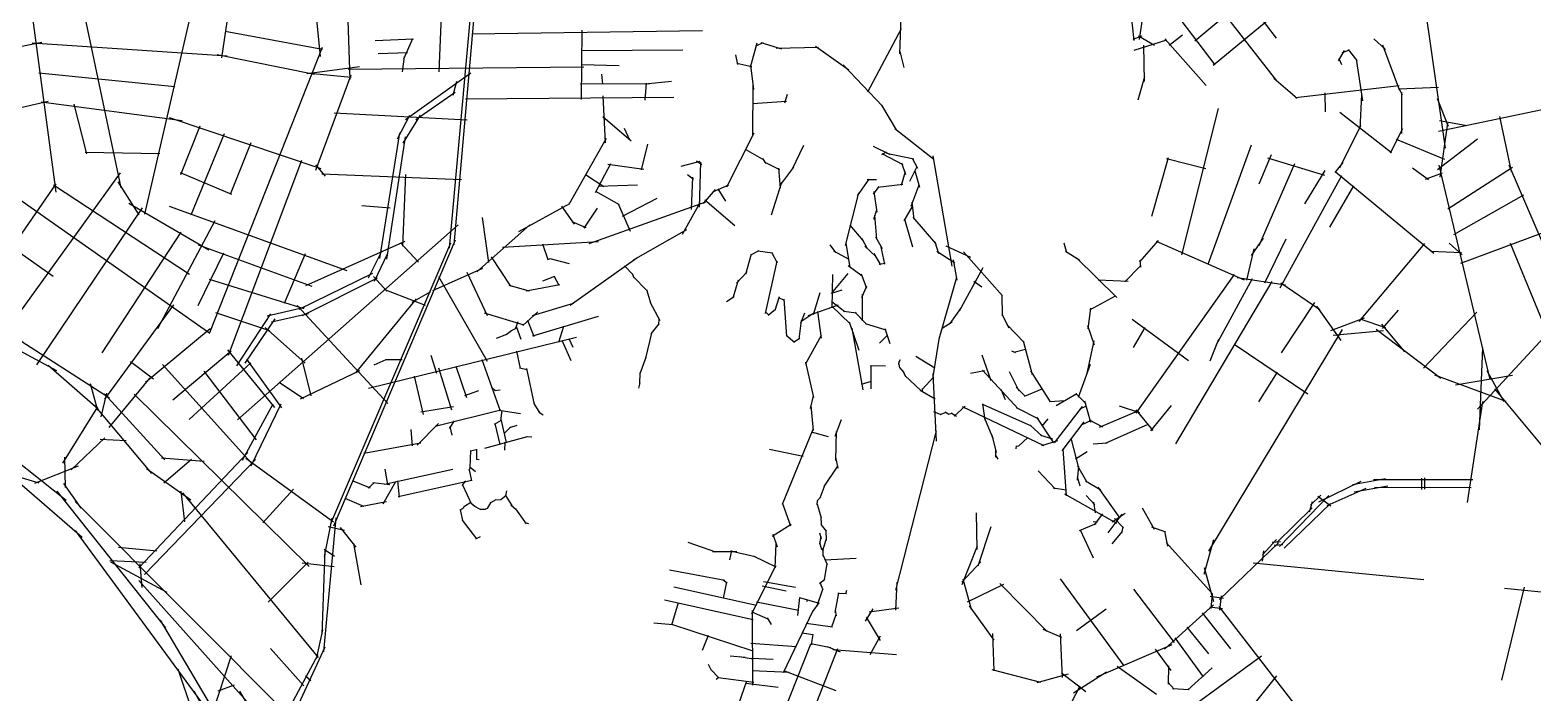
# Model space of a CAD drawing. Header units: inches. Extents: x 723419 to 759401, y 6910722 to 6968430.
# Drawn here: x 741535 to 744851, y 6944207 to 6945669 of the extents above; entities that cross this region are included whole.
import ezdxf

# ---------------------------------------------------------------- set-up
doc = ezdxf.new("R2010")
doc.units = ezdxf.units.IN
doc.header["$MEASUREMENT"] = 0

msp = doc.modelspace()

# ---------------------------------------------------------------- linework, layer by layer
for points in [[(741487.747917, 6946093.34285), (741592.0488, 6945311.891)], [(742471.096883, 6945195.52696), (742535.163219, 6945926.16769)], [(742147.5775, 6945891.9551), (742175.1503, 6945611.2269)], [(742229.5606, 6945886.2909), (742240.9801, 6945560.2434)], [(742460.445593, 6945187.80083), (742522.68552, 6945870.23232)], [(742437.7762, 6945577.1247), (742447.494916, 6945808.68415)], [(740671.033096, 6945773.72466), (741585.714392, 6945126.1534)], [(741635.963, 6945792.1713), (741735.1222, 6945321.3052)], [(743959.4452, 6945748.7742), (743970.924, 6945646.5155)], [(743983.2873, 6945648.6921), (743998.5687, 6945753.1974)], [(744105.2483, 6945645.8234), (744219.8567, 6945741.4601)], [(744199.7006, 6945763.504), (744285.1125, 6945651.1232)], [(744607.8188, 6945758.3235), (744657.607314, 6945408.67257)], [(741788.5085, 6945263.1855), (741894.7793, 6945725.2844)], [(741958.080864, 6945607.87776), (741972.7174, 6945707.2834)], [(744170.4088, 6945704.8655), (744285.3149, 6945557.3003)], [(742509.950501, 6945661.13158), (743018.756403, 6945668.19646)], [(742751.686064, 6945515.96978), (742753.583813, 6945668.77213)], [(743384.0799, 6945533.0917), (743458.0661, 6945673.0166)], [(743454.5895, 6945616.741), (743457.044, 6945698.5225)], [(744074.5495, 6945691.1692), (744149.7918, 6945592.3136)], [(744145.6998, 6945592.0716), (744262.8282, 6945688.0171)], [(740996.469152, 6945529.70018), (741560.91649, 6945642.87852)], [(741539.339676, 6945641.35716), (741969.698557, 6945612.13387)], [(741965.3014, 6945666.777), (742180.7114, 6945627.2784)], [(742296.4711, 6945645.9403), (742381.1658, 6945649.8897)], [(742359.6251, 6945606.1449), (742379.5149, 6945650.389)], [(743124.8496, 6945587.4551), (743139.5045, 6945641.3595)], [(743136.5409, 6945634.8063), (743153.5812, 6945641.5318)], [(743147.2823, 6945641.5703), (743192.8871, 6945627.4815)], [(743969.1996, 6945648.8977), (743989.2639, 6945656.2177)], [(743971.1787, 6945624.6021), (744043.4469, 6945647.8287)], [(743981.3823, 6945656.4727), (744016.0343, 6945636.2006)], [(743992.4012, 6945636.285), (743993.2249, 6945555.8718)], [(744038.9844, 6945649.8297), (744130.2135, 6945547.0631)], [(744048.7175, 6945635.845), (744078.3163, 6945658.9136)], [(744500.2092, 6945650.2451), (744526.2563, 6945626.3005)], [(744519.3536, 6945636.8271), (744557.2436, 6945536.2853)], [(741931.7743, 6945001.843), (742180.3526, 6945631.4181)], [(741947.949764, 6945615.30888), (742162.96384, 6945571.63931)], [(742303.1046, 6945617.3622), (742367.6376, 6945619.831)], [(742357.0239, 6945577.2589), (742360.9751, 6945610.693)], [(742751.6649, 6945624.112), (742975.5511, 6945625.4717)], [(743092.0193, 6945614.3506), (743095.9413, 6945593.1854)], [(743181.3353, 6945629.5994), (743274.618, 6945631.7828)], [(743268.5018, 6945633.4118), (743341.8397, 6945581.3074)], [(743454.195, 6945622.1261), (743463.1991, 6945586.8198)], [(744422.4279, 6945601.6277), (744435.8823, 6945624.5085)], [(744422.9352, 6945606.8257), (744429.2263, 6945593.2366)], [(744430.6292, 6945619.615), (744445.068, 6945625.0694)], [(744443.4319, 6945626.0479), (744462.6565, 6945601.9957)], [(744461.4657, 6945605.4056), (744475.0796, 6945513.2713)], [(741554.6869, 6945574.6713), (741854.8455, 6945545.034)], [(742144.442969, 6945574.81432), (742243.926502, 6945565.42159)], [(742146.427348, 6945573.22682), (742262.012294, 6945588.83322)], [(742165.8547, 6945360.0443), (742243.7746, 6945570.727)], [(742237.198887, 6945582.61788), (742756.726407, 6945588.31284)], [(742363.301536, 6945471.75922), (742507.907995, 6945574.71119)], [(742751.7861, 6945593.0742), (742835.0823, 6945591.2301)], [(742796.1479, 6945571.9947), (742798.315, 6945549.9029)], [(743094.5057, 6945596.1897), (743127.7468, 6945588.5941)], [(743124.7359, 6945591.7602), (743131.297, 6945538.0602)], [(743328.9996, 6945592.1827), (743416.2225, 6945501.1047)], [(744643.266869, 6945446.45514), (745226.744841, 6945568.39744)], [(742468.83425, 6945525.89017), (742477.089267, 6945556.21148)], [(742749.9872, 6945550.9919), (742902.4045, 6945551.7166)], [(742892.2306, 6945550.9469), (742950.8007, 6945556.1903)], [(742892.3469, 6945514.912), (742895.4949, 6945552.4062)], [(743130.1319, 6945434.9755), (743130.7649, 6945549.4607)], [(743979.9369, 6945515.4847), (743994.6848, 6945566.5238)], [(744279.5769, 6945563.1911), (744331.0101, 6945518.7953)], [(744327.509, 6945520.4931), (744556.6228, 6945546.8009)], [(744552.5886, 6945546.986), (744563.234, 6945526.252)], [(744555.1581, 6945539.6619), (744643.3034, 6945543.2326)], [(741182.5049, 6945526.7987), (741931.7737, 6945000.3056)], [(741344.8117, 6945459.742), (741574.6513, 6945512.342)], [(741559.4456, 6945511.1187), (741870.6234, 6945469.462)], [(741631.4604, 6945505.5578), (741659.38, 6945395.9395)], [(742386.125335, 6945471.91506), (742472.803008, 6945532.55769)], [(742495.780573, 6945517.65792), (742955.306935, 6945521.41651)], [(742799.325953, 6945524.01163), (742804.2512, 6945420.5511)], [(743129.1368, 6945507.0213), (743204.3497, 6945512.0351)], [(743200.9286, 6945508.9527), (743206.367, 6945527.5046)], [(743413.9724, 6945503.7713), (743446.4789, 6945449.1659)], [(744392.409, 6945530.84), (744392.5984, 6945488.8314)], [(744469.978, 6945450.8981), (744473.6276, 6945527.1532)], [(744561.9564, 6945441.3471), (744562.1022, 6945531.9725)], [(744640.303529, 6945518.36904), (744664.433578, 6945457.09142)], [(741841.7193, 6945476.4915), (742176.9638, 6945363.5734)], [(742206.382933, 6945486.59236), (742499.867767, 6945471.32374)], [(742346.141421, 6945429.2959), (742372.811475, 6945481.20725)], [(742358.041925, 6945419.47967), (742396.406585, 6945481.65687)], [(742799.2106, 6945478.5041), (742861.2483, 6945425.1973)], [(744076.9858, 6945173.1497), (744157.4864, 6945495.8652)], [(744425.292, 6945487.9157), (744539.3863, 6945399.096)], [(744644.960205, 6945469.52686), (744705.867411, 6945458.36142)], [(744777.3332, 6945478.4546), (744803.5764, 6945357.0281)], [(741867.8338, 6945350.8878), (741910.0498, 6945458.1867)], [(741890.3129, 6945261.8013), (741964.0237, 6945440.7823)], [(742306.877176, 6945165.71745), (742350.692264, 6945442.31342)], [(742845.9138, 6945452.8964), (742857.7012, 6945427.1765)], [(743072.7285, 6945323.5598), (743132.5859, 6945442.6677)], [(743443.6963, 6945452.3735), (743529.7401, 6945384.6977)], [(744425.5243, 6945365.34), (744471.374, 6945458.5086)], [(744537.0033, 6945398.7809), (744564.5407, 6945451.7697)], [(744647.033, 6945344.7328), (744663.481076, 6945464.23518)], [(741977.0934, 6945307.0615), (742022.9192, 6945420.8752)], [(742322.117207, 6945163.9712), (742363.656873, 6945433.84674)], [(742724.5316, 6945284.8659), (742807.2832, 6945430.5011)], [(742884.5062, 6945360.8564), (742898.4251, 6945417.4985)], [(743112.748, 6945406.8673), (743154.1997, 6945383.2074)], [(743216.9858, 6945361.7069), (743242.3426, 6945415.0934)], [(743395.6167, 6945413.3205), (743433.265, 6945394.855)], [(744135.1017, 6945152.8674), (744230.3731, 6945415.9442)], [(744549.758401, 6945428.49001), (744656.079601, 6945384.23421)], [(744640.565908, 6945361.96955), (744728.989835, 6945428.96218)], [(744729.320565, 6944833.13255), (745281.030174, 6945428.55671)], [(741656.4128, 6945400.0091), (741821.0345, 6945396.9101)], [(741972.940819, 6944952.07295), (742134.503436, 6945382.53682)], [(742164.921475, 6945371.89155), (742185.893559, 6945346.7395)], [(742782.4894, 6945310.7506), (742816.6965, 6945374.7245)], [(742810.225, 6945373.5954), (742889.3646, 6945362.7242)], [(742971.5463, 6945368.9305), (743013.5833, 6945380.2679)], [(743005.3841, 6945380.9866), (743017.2493, 6945372.3378)], [(743011.9861, 6945278.7964), (743015.4536, 6945377.9665)], [(743151.5259, 6945386.0169), (743158.3408, 6945374.8931)], [(743154.647, 6945378.4005), (743188.4798, 6945361.9601)], [(743414.435, 6945394.7385), (743424.738, 6945400.395)], [(743414.4986, 6945396.6467), (743461.2335, 6945372.7464)], [(743425.033, 6945397.3928), (743485.2288, 6945385.1814)], [(743457.7666, 6945376.6425), (743467.2162, 6945350.5382)], [(743481.4851, 6945386.8181), (743493.0759, 6945364.413)], [(743527.1841, 6945391.5752), (743569.0996, 6945148.583)], [(744010.1316, 6945258.7557), (744047.253, 6945387.8051)], [(744043.1173, 6945386.1573), (744129.3319, 6945363.9832)], [(744247.1571, 6945330.3443), (744274.3067, 6945394.6504)], [(744247.2486, 6945193.8348), (744325.6773, 6945374.6191)], [(744265.7633, 6945387.595), (744391.5921, 6945349.4939)], [(744415.3183, 6945355.2331), (744432.4374, 6945376.7961)], [(744643.740915, 6945371.33582), (744755.977389, 6944898.10112)], [(744798.6302, 6945371.8112), (744910.4632, 6945110.7115)], [(741479.720774, 6945001.39285), (741734.3275, 6945354.5218)], [(741865.8956, 6945355.1604), (741979.7961, 6945307.4777)], [(742178.722896, 6945351.83098), (742487.025898, 6945339.46996)], [(742357.6893, 6945192.1997), (742364.262329, 6945350.50806)], [(742760.4106, 6945350.3097), (742801.2413, 6945324.4737)], [(742985.5576, 6945350.3445), (742999.1427, 6945340.5226)], [(742994.9219, 6945273.3624), (742997.5746, 6945344.7576)], [(743186.6196, 6945364.6142), (743190.2426, 6945320.6943)], [(743189.4524, 6945325.5575), (743220.3001, 6945367.0689)], [(743360.8545, 6945303.4974), (743386.4876, 6945340.4852)], [(743382.567, 6945339.4578), (743402.7076, 6945339.4578)], [(743458.288, 6945327.2486), (743466.7827, 6945357.1182)], [(743476.6797, 6945336.255), (743492.8506, 6945368.3136)], [(743487.7517, 6945358.9266), (743497.5097, 6945322.8085)], [(744293.3352, 6945100.9914), (744429.5354, 6945348.2523)], [(744348.0491, 6945286.2419), (744392.9155, 6945359.6716)], [(744415.0629, 6945357.5155), (744633.0977, 6945177.4686)], [(744585.880745, 6945365.35616), (744621.221545, 6945339.39796)], [(744614.277945, 6945340.53896), (744652.044645, 6945354.11536)], [(744663.562, 6945274.55), (744806.2455, 6945366.561)], [(741425.538012, 6945088.67337), (741592.657412, 6945330.21247)], [(741587.0976, 6945328.1617), (741886.4832, 6945130.5387)], [(741728.6824, 6945334.5621), (741775.1627, 6945261.8152)], [(742783.1172, 6945313.9234), (742834.6851, 6945284.3152)], [(742788.9096, 6945324.6257), (742875.7627, 6945327.8729)], [(743021.1756, 6945286.9797), (743047.8495, 6945317.3593)], [(743041.4723, 6945312.3029), (743077.1132, 6945328.1047)], [(743052.8071, 6945319.1317), (743069.926, 6945292.1561)], [(743171.2133, 6945261.8158), (743193.8736, 6945334.0345)], [(743334.8257, 6945193.9231), (743363.5298, 6945310.3121)], [(743396.0433, 6945307.5802), (743408.7177, 6945324.3682)], [(743396.6495, 6945312.9622), (743403.2912, 6945267.5166)], [(743405.6872, 6945322.7856), (743461.025, 6945329.4852)], [(743479.521, 6945280.6975), (743497.2947, 6945328.1928)], [(744403.3661, 6945234.1687), (744456.318, 6945325.9705)], [(744676.8948, 6945218.382), (744831.3861, 6945305.6902)], [(741549.7704, 6944930.7006), (741783.0817, 6945276.7658)], [(741753.2195, 6945287.6336), (741929.8404, 6945184.3877)], [(741841.8186, 6945280.8795), (742234.004, 6945138.7612)], [(742267.449742, 6945282.099), (742329.799142, 6945277.3685)], [(742613.897, 6945224.8882), (742726.4425, 6945286.6684)], [(742707.7592, 6945280.6282), (742735.8663, 6945240.7642)], [(742758.0587, 6945232.2172), (742787.3311, 6945276.5035)], [(742768.9955, 6945198.6411), (743026.5077, 6945290.2491)], [(742832.8203, 6945286.083), (742859.4597, 6945225.3657)], [(742842.392, 6945258.7293), (742919.0666, 6945298.6549)], [(742974.933, 6945219.3224), (743013.4426, 6945289.0012)], [(743024.0435, 6945294.4826), (743090.5909, 6945238.0757)], [(743397.1879, 6945252.2635), (743403.5648, 6945272.4375)], [(743464.1069, 6945248.0702), (743482.6624, 6945279.9071)], [(743480.7183, 6945289.6657), (743485.0565, 6945252.1058)], [(741816.803625, 6945011.25137), (741943.1373, 6945249.5342)], [(741993.138483, 6944809.46939), (742479.747893, 6945239.6913)], [(742521.1513, 6945136.1405), (742637.6385, 6945239.5812)], [(742532.7019, 6945256), (742547.0026, 6945156.4912)], [(742730.2778, 6945247.1253), (742761.3401, 6945233.7538)], [(743344.2028, 6945238.8648), (743372.6208, 6945205.4031)], [(743398.4414, 6945261.0307), (743402.5207, 6945207.9367)], [(743464.3173, 6945251.9451), (743482.5869, 6945191.2097)], [(743482.9075, 6945256.2439), (743532.9734, 6945198.302)], [(744692.0838, 6945154.7952), (744933.486, 6945244.4718)], [(741694.4143, 6944956.9446), (741868.1043, 6945223.1493)], [(742143.354236, 6945106.00694), (742363.127705, 6945203.39419)], [(742205.589954, 6944575.72361), (742473.954389, 6945206.16323)], [(742866.9841, 6945162.4448), (742984.6394, 6945229.3264)], [(743370.1791, 6945209.6354), (743381.9749, 6945187.0486)], [(743401.0294, 6945212.9389), (743415.3171, 6945187.0818)], [(743983.8194, 6945158.0341), (744024.8708, 6945205.1146)], [(744020.3795, 6945203.9337), (744214.524, 6945118.0404)], [(744230.2988, 6945171.7747), (744256.9041, 6945209.9083)], [(744260.1612, 6945111.5256), (744307.2532, 6945208.782)], [(741905.6704, 6945061.7848), (741962.3036, 6945177.898)], [(741906.1173, 6945195.2494), (742156.8886, 6945104.2459)], [(742096.1726, 6945066.4578), (742143.1208, 6945176.4055)], [(742198.855633, 6944580.91342), (742463.750271, 6945200.01165)], [(742281.688792, 6945122.74903), (742312.38052, 6945182.65082)], [(742295.394236, 6945115.55235), (742324.763045, 6945176.93581)], [(742352.733285, 6945199.73014), (742392.401285, 6945157.24174)], [(742577.7241, 6945190.4695), (742789.6894, 6945202.8154)], [(742665.9969, 6945197.3888), (742677.6097, 6945162.9289)], [(743114.223, 6945130.5249), (743127.2483, 6945175.8648)], [(743125.4903, 6945173.3253), (743144.1809, 6945182.7876)], [(743140.9406, 6945182.0508), (743173.6457, 6945177.9848)], [(743171.505, 6945179.1854), (743183.758, 6945155.9557)], [(743299.6473, 6945195.3814), (743312.3514, 6945178.5163)], [(743307.7159, 6945182.5339), (743341.938, 6945163.8081)], [(743334.9504, 6945198.2853), (743343.7111, 6945146.0956)], [(743377.1342, 6945192.9097), (743402.3654, 6945169.1725)], [(743397.2311, 6945176.2058), (743411.6, 6945151.6217)], [(743411.9242, 6945193.8991), (743420.4846, 6945152.7678)], [(743531.251, 6945202.2429), (743539.6121, 6945176.2118)], [(743536.1828, 6945181.8877), (743575.7085, 6945156.1393)], [(743555.699436, 6945193.533373), (743610.176239, 6945168.57602)], [(743594.872232, 6945180.116555), (743680.6665, 6945083.195)], [(743816.1035, 6945199.9147), (743821.8523, 6945178.494)], [(743819.8681, 6945181.6844), (743851.6599, 6945161.8678)], [(744220.0553, 6945117.5429), (744236.6296, 6945186.9961)], [(744467.760014, 6945026.41459), (744612.737829, 6945198.75834)], [(744625.8445, 6945181.3243), (744694.0234, 6945178.75)], [(744666.6945, 6945199.4241), (744695.2489, 6945173.505)], [(744801.459, 6945198.9151), (744876.724163, 6945015.50083)], [(742423.677943, 6945094.53397), (742534.5264, 6945144.1289)], [(742552.4476, 6945169.1035), (742595.048, 6945104.1018)], [(742676.7851, 6945163.2517), (742683.398, 6945165.5809)], [(742681.9408, 6945165.5444), (742724.8331, 6945154.1365)], [(742726.5324, 6945062.6666), (742874.0999, 6945166.9661)], [(742846.788, 6945149.2573), (742864.8131, 6945130.0163)], [(743158.0882, 6945043.779), (743183.578, 6945159.7937)], [(743340.1322, 6945149.6844), (743371.3393, 6945126.7763)], [(743408.8552, 6945153.0648), (743421.7142, 6945155.1494)], [(743571.8696, 6945162.5594), (743580.1694, 6945117.232)], [(743585.8423, 6945049.714), (743638.49288, 6945145.804657)], [(743844.5443, 6945166.9789), (743932.8599, 6945079.445)], [(743951.2307, 6945113.8933), (743985.3686, 6945149.2851)], [(743983.8918, 6945161.8661), (743985.1057, 6945146.4405)], [(741929.9644, 6945119.5263), (742139.0582, 6945055.2267)], [(742128.519124, 6945053.77731), (742291.059471, 6945132.81733)], [(742136.180897, 6945039.29928), (742301.722201, 6945122.51091)], [(742292.554811, 6945125.39107), (742322.619848, 6945093.27663)], [(742436.477097, 6945125.79009), (742543.7156, 6944939.2013)], [(742498.608093, 6945135.38572), (742543.7854, 6945039.7899)], [(742591.6997, 6945106.8613), (742636.7429, 6945093.6669)], [(742629.4912, 6945094.178), (742703.9065, 6945108.002)], [(742666.4304, 6945116.3847), (742693.1979, 6945126.2855)], [(742690.6854, 6945127.061), (742702.1961, 6945106.8381)], [(742863.4162, 6945132.1409), (742867.6113, 6945122.8444)], [(742865.9855, 6945125.4788), (742896.3056, 6945094.7882)], [(743086.572, 6945078.9073), (743098.2459, 6945118.297)], [(743094.2156, 6945110.978), (743116.8374, 6945134.8938)], [(743303.7074, 6945088.2265), (743340.6052, 6945132.1282)], [(743305.0235, 6945056.4624), (743306.841, 6945130.0117)], [(743368.682, 6945131.5344), (743381.1572, 6945100.0227)], [(743370.861, 6945079.3767), (743381.2063, 6945104.7926)], [(743541.2182, 6944987.8101), (743579.9215, 6945124.3378)], [(743617.73122, 6945115.192286), (743635.29, 6945102.7998)], [(743892.2095, 6945118.4246), (743958.2514, 6945115.305)], [(743975.6879, 6944824.2213), (744193.2266, 6945130.3601)], [(744063.149, 6944756.4785), (744276.19, 6945114.2969)], [(744152.2667, 6944973.9176), (744232.3195, 6945121.2205)], [(744198.499191, 6945123.27478), (744305.655655, 6945107.13516)], [(744295.027651, 6945111.78135), (744381.143451, 6945052.54375)], [(742254.014864, 6944912.97653), (742387.720996, 6945076.56873)], [(742315.441315, 6945097.47747), (742407.124915, 6945062.60862)], [(742378.381185, 6945069.13392), (742419.273619, 6945092.22031)], [(742895.0766, 6945096.8834), (742904.9129, 6945065.2874)], [(743071.9149, 6945070.8018), (743088.6051, 6945081.5404)], [(743179.1121, 6945051.3571), (743188.8049, 6945081.8678)], [(743186.6754, 6945079.5941), (743199.3782, 6945073.1399)], [(743198.2595, 6945075.3816), (743204.6204, 6944994.1402)], [(743264.0474, 6945041.7743), (743278.5205, 6945090.2187)], [(743303.8684, 6945089.1912), (743326.9551, 6945096.5869)], [(743372.2206, 6945028.1394), (743372.221, 6945086.9294)], [(743679.4297, 6945085.5536), (743680.3584, 6945038.8934)], [(743873.5014, 6945052.3429), (743930.1114, 6945083.2732)], [(741323.860925, 6945063.23222), (741593.538688, 6944918.03658)], [(741413.310224, 6945048.22419), (741709.961651, 6944858.35881)], [(741700.360564, 6944854.88488), (741852.4845, 6945063.5008)], [(741944.047167, 6945046.34582), (742063.614363, 6945006.33302)], [(741991.38341, 6944928.72616), (742066.295921, 6945043.55555)], [(742058.172755, 6945038.59902), (742140.657131, 6945058.2023)], [(742067.684545, 6945025.95632), (742149.608528, 6945044.19408)], [(742124.602818, 6945061.67817), (742324.451293, 6944845.62918)], [(742537.3122, 6945045.8218), (742624.9071, 6945018.9053)], [(742622.4437, 6945017.6549), (742655.8652, 6945047.4428)], [(742644.0582, 6945039.6357), (742734.4637, 6945066.4875)], [(742644.7482, 6944994.4224), (742789.1799, 6945038.1691)], [(742903.3024, 6945068.6334), (742924.5652, 6945028.5618)], [(743157.7618, 6945047.7737), (743165.4637, 6945040.2628)], [(743163.8211, 6945040.5545), (743180.2741, 6945053.4085)], [(743235.6582, 6945026.68), (743266.6861, 6945046.7989)], [(743235.87, 6945022.6657), (743244.7684, 6945045.6829)], [(743251.7296, 6945039.4752), (743319.026985, 6945063.18067)], [(743272.8536, 6945048.5642), (743280.6748, 6944989.5062)], [(743303.4335, 6945060.8284), (743345.0528, 6945021.1191)], [(743304.4438, 6945070.3744), (743333.3378, 6945048.1779)], [(743330.1803, 6945049.249), (743358.5513, 6945045.7794)], [(743355.1554, 6945047.3266), (743380.2511, 6945020.9966)], [(743565.4928, 6945022.0285), (743590.7256, 6945057.1018)], [(743679.6505, 6945042.9155), (743695.153, 6945012.7428)], [(743869.8254, 6945010.1942), (743875.987, 6945055.8898)], [(744296.2596, 6944956.9837), (744369.811068, 6945068.64218)], [(744373.612547, 6945060.36336), (744427.754934, 6944984.82201)], [(744519.512618, 6945010.85706), (744554.596438, 6945051.33839)], [(744609.680152, 6944923.4875), (744727.719833, 6945046.85017)], [(741789.813501, 6944892.35828), (741932.6283, 6945011.06892)], [(742009.959528, 6944934.73718), (742075.987385, 6945032.4528)], [(742054.023198, 6945012.94761), (742142.257507, 6944934.7741)], [(742585.536, 6944997.4897), (742597.3586, 6945006.8749)], [(742595.8237, 6945005.9977), (742610.5919, 6945012.8368)], [(742606.563, 6945010.2058), (742611.9999, 6945026.1931)], [(742607.9196, 6945016.3118), (742617.9505, 6944987.1734)], [(742632.4667, 6945029.5099), (742646.3477, 6944993.1909)], [(742701.572, 6944980.5589), (742713.0444, 6945016.0674)], [(742905.8288, 6944998.8772), (742923.1197, 6945021.0803)], [(742922.2931, 6945018.9131), (742923.2837, 6945032.3012)], [(743232.0313, 6944987.6501), (743237.1172, 6945028.8616)], [(743342.7267, 6945025.706), (743363.7418, 6944963.1317)], [(743348.19, 6945011.9457), (743372.4468, 6944875.3923)], [(743377.7649, 6945022.2109), (743423.3795, 6945008.0193)], [(743421.4507, 6945010.5884), (743432.5756, 6944977.6021)], [(743547.5349, 6945011.557), (743569.7321, 6945025.2877)], [(743690.6052, 6945019.6015), (743728.7749, 6944979.9156)], [(743868.6222, 6945017.4043), (743882.9208, 6944974.886)], [(743966.9471, 6945031.8694), (744091.3159, 6944940.7014)], [(743970.0238, 6944969.1068), (743995.8066, 6945013.2044)], [(744136.189018, 6944519.80405), (744431.088691, 6945008.79331)], [(744405.371139, 6945006.2533), (744479.983789, 6945034.19336)], [(744410.76865, 6944996.25203), (744521.576372, 6945006.8883)], [(744469.188767, 6945032.28835), (744525.86263, 6945012.92081)], [(744505.645777, 6945009.31851), (744648.05738, 6944901.54005)], [(744517.131363, 6945020.38208), (744567.931464, 6944959.58071)], [(742281.8672, 6944879.461), (742740.689, 6944991.928)], [(742564.3912, 6944989.8023), (742586.9306, 6944998.4132)], [(742708.329, 6944985.5237), (742728.1956, 6944940.3661)], [(742724.0006, 6944989.2436), (742732.9382, 6944969.6398)], [(742893.9992, 6944945.4065), (742906.7362, 6945000.9339)], [(743203.3328, 6944996.3268), (743221.7745, 6944980.5673)], [(743219.8277, 6944980.47), (743233.796, 6944989.8524)], [(743245.8827, 6944932.5786), (743281.8689, 6944996.3666)], [(743409.4974, 6944978.9276), (743427.3572, 6944996.3026)], [(743527.3782, 6944899.8886), (743541.8929, 6944991.8819)], [(743726.1989, 6944983.7342), (743746.2983, 6944909.3827)], [(743867.3794, 6944908.5717), (743882.9208, 6944983.8328)], [(744139.1982, 6944939.785), (744158.4714, 6944987.2379)], [(744192.3331, 6944976.1988), (744354.8397, 6944866.552)], [(741756.70943, 6944938.39642), (741807.311094, 6944899.70103)], [(741849.883816, 6944853.48422), (741978.888437, 6944962.04691)], [(741970.632097, 6944963.95462), (742074.237846, 6944837.0258)], [(742012.638313, 6944943.0666), (742090.161385, 6944836.30702)], [(742134.311171, 6944945.47873), (742154.842879, 6944862.64634)], [(742294.477702, 6944930.54889), (742321.095602, 6944942.59109)], [(742319.007502, 6944942.25759), (742356.192521, 6944942.61984)], [(742419.0543, 6944951.8231), (742432.1522, 6944912.4329)], [(742532.232, 6944942.8902), (742572.6269, 6944829.6735)], [(742608.2976, 6944960.923), (742616.7865, 6944922.4062)], [(742881.2009, 6944911.6648), (742894.6402, 6944947.7851)], [(743452.3665, 6944931.359), (743453.1101, 6944938.0667)], [(743452.478, 6944935.8826), (743455.7348, 6944942.8312)], [(743489.3057, 6944949.7589), (743531.9211, 6944924.4203)], [(743635.2725, 6944952.6907), (743655.15, 6944896.0244)], [(743700.9533, 6944961.7852), (743709.9597, 6944958.1402)], [(743706.089, 6944958.5748), (743731.6096, 6944965.7227)], [(744733.567136, 6944787.76965), (744740.7109, 6944968.90376)], [(741575.315474, 6944930.32981), (741685.384733, 6944833.49352)], [(741826.993819, 6944931.17979), (742022.454375, 6944715.15847)], [(741885.849726, 6944810.29842), (742022.374999, 6944935.39367)], [(741918.328903, 6944916.85168), (742033.929669, 6944765.53303)], [(742131.902025, 6944855.61034), (742262.587381, 6944918.53279)], [(742382.4793, 6944905.5735), (742402.4982, 6944821.0566)], [(742436.605968, 6944923.91917), (742464.7388, 6944831.4433)], [(742474.6004, 6944928.0524), (742498.0766, 6944858.4384)], [(742615.3691, 6944923.8786), (742632.2073, 6944920.1976)], [(742630.2317, 6944922.786), (742647.2829, 6944843.0281)], [(742880.8465, 6944888.919), (742881.5449, 6944913.2212)], [(743246.3916, 6944936.7491), (743263.6081, 6944858.461)], [(743388.761, 6944929.1077), (743422.8504, 6944928.3634)], [(743390.9607, 6944878.1781), (743390.9611, 6944929.3489)], [(743452.3209, 6944932.6956), (743453.9582, 6944923.3523)], [(743453.2964, 6944924.9936), (743463.0087, 6944913.8477)], [(743461.5907, 6944916.074), (743467.0502, 6944905.4247)], [(743465.7604, 6944907.4755), (743500.4407, 6944874.3522)], [(743527.188636, 6944911.77327), (743534.544068, 6944762.38922)], [(743610.4253, 6944912.1376), (743641.2897, 6944918.1852)], [(743637.081, 6944919.3654), (743715.1817, 6944833.5998)], [(743695.9333, 6944915.8542), (743716.7181, 6944873.7166)], [(743742.9718, 6944917.4482), (743786.2155, 6944849.2425)], [(743848.9655, 6944859.3761), (743874.7694, 6944932.2039)], [(744246.7931, 6944849.2082), (744287.795, 6944914.6128)], [(744634.016796, 6944909.02601), (744791.338361, 6944850.28839)], [(744680.742306, 6944886.37763), (744806.155057, 6944908.12642)], [(744749.639944, 6944918.28644), (744787.0962, 6944849.57578)], [(741667.860846, 6944889.56742), (741683.471294, 6944830.79011)], [(741709.690761, 6944792.70846), (741800.164163, 6944901.92431)], [(742084.575351, 6944892.86586), (742138.731749, 6944856.32701)], [(742494.114159, 6944863.07854), (742525.261359, 6944873.91124)], [(742553.197, 6944881.2304), (742562.1872, 6944873.4235)], [(742559.8751, 6944874.3867), (742572.5779, 6944875.9697)], [(742878.0682, 6944879.3425), (742881.1343, 6944891.2629)], [(743369.7866, 6944888.0674), (743391.9344, 6944894.7522)], [(743499.5959, 6944875.0043), (743532.2568, 6944855.6521)], [(743503.7581, 6944876.1926), (743529.2396, 6944904.6936)], [(743504.0701, 6944871.3605), (743504.5564, 6944878.3196)], [(743677.2124, 6944876.889), (743687.118, 6944854.691)], [(743711.2078, 6944881.2298), (743730.9999, 6944861.7963)], [(743729.4942, 6944861.9582), (743768.43, 6944877.5061)], [(744766.514442, 6944877.55177), (744906.214721, 6944710.12311)], [(741607.535725, 6944713.61915), (741684.529629, 6944838.50273)], [(741676.738406, 6944842.18039), (741803.267701, 6944691.12946)], [(741691.832144, 6944816.38352), (741704.532169, 6944868.29487)], [(741699.249805, 6944866.76025), (741832.358697, 6944721.43093)], [(741764.984731, 6944865.85965), (742151.261516, 6944485.95747)], [(742004.145171, 6944720.15911), (742071.349472, 6944844.53998)], [(742023.089376, 6944708.01471), (742089.10305, 6944844.90599)], [(742397.338526, 6944827.15359), (742469.678951, 6944839.25233)], [(742646.4514, 6944845.5724), (742659.7855, 6944823.9946)], [(743257.2482, 6944834.331), (743263.6988, 6944862.2656)], [(743257.8867, 6944841.0127), (743263.2823, 6944786.1041)], [(743574.377625, 6944817.82903), (743598.890863, 6944839.64771)], [(743592.117516, 6944838.80104), (743771.828, 6944752.523)], [(743636.7655, 6944843.796), (743743.8459, 6944796.2279)], [(743637.1511, 6944845.0017), (743641.6308, 6944808.8139)], [(743784.489, 6944850.1416), (743818.906, 6944852.2178)], [(743795.5583, 6944758.866), (743857.7951, 6944838.6522)], [(743799.2072, 6944841.0563), (743844.7176, 6944867.7164)], [(743842.9677, 6944867.7364), (743864.9807, 6944845.622)], [(743852.5338, 6944834.0049), (743866.25, 6944840.1664)], [(743861.8322, 6944851.0513), (743874.7704, 6944804.5368)], [(743938.5116, 6944840.4141), (743982.9497, 6944825.7803)], [(744008.0088, 6944785.4942), (744054.141, 6944841.3869)], [(744707.241042, 6944627.27308), (744741.217358, 6944849.8827)], [(742429.047562, 6944795.27397), (742573.5234, 6944831.3828)], [(742460.955715, 6944790.01168), (742471.891848, 6944807.29782)], [(742559.7227, 6944799.9974), (742575.451, 6944808.9177)], [(742569.9234, 6944830.5577), (742617.4993, 6944823.6529)], [(742574.1926, 6944811.0713), (742585.6727, 6944759.7976)], [(742574.2185, 6944807.554), (742576.9032, 6944829.9981)], [(742658.0189, 6944826.25), (742667.4155, 6944820.3588)], [(743311.8997, 6944773.4535), (743325.6092, 6944810.4519)], [(743528.405722, 6944827.79435), (743544.6615, 6944821.4363)], [(743543.0538, 6944821.3917), (743556.5853, 6944826.6107)], [(743554.3523, 6944826.9676), (743562.257, 6944821.8377)], [(743561.0615, 6944822.1051), (743569.502, 6944824.2908)], [(743567.8497, 6944824.6922), (743579.2479, 6944817.907)], [(743638.9796, 6944818.3567), (743659.4965, 6944769.3554)], [(743711.2504, 6944836.3687), (743760.4805, 6944811.5995)], [(743755.8594, 6944815.5602), (743793.6046, 6944758.8864)], [(743768.771, 6944795.2394), (743781.8931, 6944811.643)], [(743854.9019, 6944798.2049), (743877.2936, 6944808.637)], [(743871.8187, 6944809.7306), (743901.7952, 6944794.3644)], [(743894.9766, 6944793.6477), (743981.8005, 6944830.1622)], [(743975.4135, 6944831.5351), (744012.4362, 6944785.7805)], [(742375.548705, 6944788.13021), (742378.228776, 6944752.03513)], [(742388.935701, 6944753.58211), (742436.667577, 6944801.46523)], [(742461.659, 6944794.9638), (742466.0843, 6944775.7535)], [(742538.2878, 6944747.2228), (742633.0621, 6944773.0023)], [(742560.4532, 6944801.1036), (742571.7475, 6944755.0078)], [(742581.0162, 6944779.0348), (742596.2674, 6944794.354)], [(742593.6681, 6944792.5586), (742609.8038, 6944797.5909)], [(742630.185, 6944772.5799), (742642.596, 6944771.8982)], [(743195.1599, 6944623.0969), (743263.3802, 6944788.5655)], [(743258.9212, 6944782.7167), (743295.9008, 6944772.9414)], [(743313.3539, 6944719.7821), (743314.9046, 6944783.9782)], [(743445.478525, 6944433.47179), (743534.980631, 6944784.86562)], [(743657.6312, 6944776.1631), (743666.8177, 6944737.7046)], [(743741.9471, 6944797.7031), (743768.6069, 6944773.6397)], [(743764.6805, 6944775.7441), (743791.3032, 6944767.5176)], [(743812.6007, 6944740.8002), (743861.3642, 6944804.9563)], [(743908.1521, 6944758.2766), (744002.2755, 6944799.7803)], [(741427.863439, 6944742.6031), (741650.15291, 6944550.69452)], [(741438.217708, 6944771.65), (741614.60254, 6944632.37305)], [(741625.368678, 6944699.10672), (741700.08716, 6944769.59186)], [(741689.715473, 6944766.62852), (741746.971421, 6944763.87685)], [(742271.789058, 6944735.59526), (742397.692458, 6944758.95056)], [(742506.2265, 6944703.423), (742507.5068, 6944741.8302)], [(742506.4034, 6944741.1061), (742520.354, 6944744.2665)], [(742520.0876, 6944744.8735), (742520.4314, 6944721.8137)], [(742583.0481, 6944742.7331), (742583.2289, 6944759.9681)], [(743166.916, 6944744.4268), (743241.3128, 6944729.1736)], [(743666.0998, 6944726.9215), (743666.1, 6944744.5208)], [(743711.1444, 6944745.7562), (743711.8172, 6944752.011)], [(743711.3516, 6944751.6664), (743717.0961, 6944752.0626)], [(743716.1162, 6944751.6911), (743736.8489, 6944770.4521)], [(743767.7516, 6944752.9457), (743802.9935, 6944763.7547)], [(743814.1299, 6944745.5063), (743821.3838, 6944642.0073)], [(743831.7793, 6944769.0845), (743849.0487, 6944700.7478)], [(743842.1809, 6944723.5657), (743867.6051, 6944739.8753)], [(743880.7586, 6944756.8116), (743912.2176, 6944758.993)], [(741545.576799, 6944669.85477), (741641.868789, 6944708.11194)], [(741611.160524, 6944726.92772), (741612.21886, 6944659.988)], [(741774.863668, 6944482.90129), (742015.406582, 6944737.29277)], [(741787.849958, 6944467.96268), (742032.393357, 6944722.04697)], [(741825.003265, 6944725.42615), (741919.19512, 6944718.44113)], [(741830.453693, 6944670.60437), (741891.202148, 6944722.40989)], [(742011.500603, 6944725.15974), (742204.358977, 6944584.61759)], [(742520.1835, 6944722.8727), (742525.9444, 6944721.765)], [(743287.7172, 6944662.7506), (743317.6933, 6944707.5208)], [(743312.5366, 6944727.4151), (743317.3177, 6944703.06)], [(743665.0975, 6944732.3822), (743670.6626, 6944722.6895)], [(743846.2974, 6944676.1759), (743849.0349, 6944706.695)], [(743846.4483, 6944708.1088), (743865.9669, 6944673.3526)], [(741480.768018, 6944692.79942), (741554.026946, 6944670.27645)], [(741791.832386, 6944701.95094), (741889.728416, 6944632.89456)], [(742246.039601, 6944676.00701), (742285.751601, 6944659.71511)], [(742313.914825, 6944624.35328), (742341.9406, 6944673.4994)], [(742317.4138, 6944667.214), (742467.8014, 6944700.3861)], [(742318.1734, 6944700.6186), (742323.6924, 6944666.8877)], [(742345.6916, 6944674.559), (742349.5747, 6944638.5675)], [(742347.335, 6944640.5176), (742509.5477, 6944676.4094)], [(742488.8376, 6944664.4982), (742497.008, 6944674.9655)], [(742504.1764, 6944699.3772), (742509.1249, 6944675.2005)], [(742504.2139, 6944698.3514), (742506.6277, 6944705.0767)], [(742505.9636, 6944704.9736), (742518.1052, 6944695.7753)], [(743759.3395, 6944697.2234), (743797.2739, 6944657.4927)], [(743845.874, 6944683.95), (743851.3583, 6944664.073)], [(743863.7982, 6944675.0342), (743897.6277, 6944654.7564)], [(744379.135519, 6944628.42028), (744472.533623, 6944673.92871)], [(744453.271918, 6944666.78494), (744526.297064, 6944680.33164)], [(744499.46826, 6944678.10913), (744719.125783, 6944677.79163)], [(744606.095557, 6944656.14867), (744606.624724, 6944681.01955)], [(744612.551403, 6944656.62492), (744612.815987, 6944681.23122)], [(741594.11052, 6944651.81666), (741834.196783, 6944350.5456)], [(741609.043853, 6944668.98385), (741647.408513, 6944614.47957)], [(741868.035111, 6944652.24294), (741875.60221, 6944584.7476)], [(741871.075253, 6944648.76959), (742170.578894, 6944285.27006)], [(742048.4573, 6944582.4377), (742116.6387, 6944656.8194)], [(742281.092266, 6944659.0662), (742295.3088, 6944671.6129)], [(742291.3625, 6944670.9618), (742328.7505, 6944666.7962)], [(742489.1557, 6944666.3254), (742508.5903, 6944624.598)], [(742573.5441, 6944633.4851), (742585.6381, 6944643.4927)], [(742584.3413, 6944642.8528), (742597.801, 6944620.2605)], [(742584.6443, 6944641.5224), (742587.3592, 6944652.7289)], [(743271.921, 6944630.4532), (743279.9508, 6944639.4827)], [(743278.2678, 6944637.0965), (743289.6149, 6944666.5912)], [(743792.3867, 6944659.2859), (743821.5103, 6944655.3008)], [(743817.7922, 6944646.5607), (743932.5374, 6944581.249)], [(743865.2319, 6944642.7097), (743884.5985, 6944622.1451)], [(743891.115, 6944660.6239), (743940.0659, 6944592.3653)], [(744292.352013, 6944530.25967), (744400.831396, 6944642.44323)], [(744360.614649, 6944621.5411), (744383.368861, 6944642.97239)], [(744376.489681, 6944641.12031), (744405.593906, 6944619.68901)], [(744397.391806, 6944620.21818), (744483.328645, 6944658.74159)], [(744456.658591, 6944650.90991), (744531.588741, 6944663.60994)], [(744502.114099, 6944661.17576), (744715.368692, 6944659.85285)], [(741634.543123, 6944629.43959), (742120.518363, 6944141.97466)], [(742229.954503, 6944636.90736), (742270.490703, 6944619.07006)], [(742263.947375, 6944618.65388), (742321.256096, 6944629.53864)], [(742483.7568, 6944609.9435), (742492.5942, 6944616.3337)], [(742483.9309, 6944611.0232), (742489.2826, 6944587.5104)], [(742491.8545, 6944615.3497), (742494.029, 6944619.9391)], [(742493.379, 6944619.2389), (742507.3106, 6944628.0253)], [(742508.0471, 6944625.3442), (742516.2188, 6944618.8959)], [(742513.7101, 6944620.4246), (742528.7198, 6944612.0135)], [(742527.714, 6944612.1568), (742539.9957, 6944612.322)], [(742538.578, 6944612.1298), (742544.984, 6944614.4182)], [(742544.5078, 6944614.111), (742552.4657, 6944627.837)], [(742551.7534, 6944627.0551), (742563.6967, 6944633.5142)], [(742561.9271, 6944633.0473), (742574.9287, 6944633.8995)], [(742596.3062, 6944622.0192), (742607.4472, 6944611.8902)], [(742606.2411, 6944613.2342), (742630.021, 6944580.2299)], [(743195.1867, 6944625.1086), (743213.3178, 6944575.427)], [(743271.888, 6944623.569), (743280.4549, 6944593.3948)], [(743272.0842, 6944622.2884), (743272.4748, 6944631.4772)], [(743881.5366, 6944627.7429), (743885.6694, 6944604.3809)], [(743989.1177, 6944615.1644), (744015.8931, 6944568.3261)], [(744286.531168, 6944538.72635), (744364.318823, 6944615.45567)], [(744302.670783, 6944526.29091), (744404.800154, 6944625.24528)], [(744358.497978, 6944606.45982), (744365.112575, 6944629.47862)], [(742183.235925, 6944297.50375), (742210.603788, 6944593.45669)], [(742184.554434, 6944507.91297), (742202.030639, 6944592.76678)], [(742193.197507, 6944574.08715), (742228.545911, 6944565.83214)], [(742488.8208, 6944588.4783), (742519.9063, 6944546.907)], [(742626.8153, 6944582.7495), (742635.1328, 6944581.1767)], [(743172.3717, 6944552.716), (743214.604, 6944579.0785)], [(743280.1066, 6944596.7532), (743280.8522, 6944576.8843)], [(743280.2118, 6944578.8214), (743291.6959, 6944563.9636)], [(743622.9273, 6944604.4516), (743624.3655, 6944523.5443)], [(743627.252, 6944487.6798), (743655.6337, 6944574.1421)], [(743851.0483, 6944565.5931), (743887.9035, 6944580.535)], [(743881.0652, 6944585.5694), (743890.863, 6944584.5023)], [(743884.2763, 6944578.0328), (743902.4464, 6944601.7914)], [(743914.0802, 6944560.5055), (743945.1841, 6944601.4744)], [(743922.9252, 6944584.8173), (743951.5546, 6944603.9056)], [(743927.9285, 6944591.612), (743948.0502, 6944571.0663)], [(743944.4412, 6944559.4503), (743946.9546, 6944573.1698)], [(744009.4721, 6944573.1312), (744040.7159, 6944562.1709)], [(741634.790509, 6944565.67162), (741913.265024, 6944186.16576)], [(742219.444226, 6944572.18215), (742254.1422, 6944528.8802)], [(742518.9469, 6944547.2392), (742529.0164, 6944552.0151)], [(743174.2778, 6944557.1798), (743183.39, 6944529.1595)], [(743277.4045, 6944560.0685), (743280.4384, 6944547.1191)], [(743277.5599, 6944535.7769), (743281.0968, 6944552.0432)], [(743284.1631, 6944521.2738), (743292.0851, 6944545.3439)], [(743291.0203, 6944566.2334), (743291.4545, 6944542.9973)], [(743852.4028, 6944566.4801), (743880.9941, 6944505.3058)], [(743923.0056, 6944536.1712), (743946.0402, 6944563.452)], [(744038.3995, 6944564.0917), (744044.8155, 6944530.4687)], [(744126.025259, 6944469.21556), (744147.215304, 6944545.2913)], [(744254.51652, 6944511.47422), (744285.208248, 6944545.34095)], [(744276.212397, 6944539.78469), (744294.468683, 6944540.84302)], [(741729.913207, 6944528.79627), (741815.109211, 6944520.85875)], [(742179.47088, 6944335.99786), (742186.459438, 6944520.66591)], [(742184.140064, 6944524.05509), (742206.523859, 6944508.49756)], [(742248.905639, 6944536.8569), (742264.908553, 6944445.8621)], [(742986.8363, 6944539.3572), (743047.873, 6944518.3633)], [(743041.244, 6944519.291), (743094.4948, 6944519.4064)], [(743078.9777, 6944500.9774), (743083.5066, 6944521.1827)], [(743080.4333, 6944520.4127), (743135.4719, 6944507.9676)], [(743130.7114, 6944509.6513), (743180.3784, 6944485.3136)], [(743179.185, 6944483.281), (743181.1824, 6944536.8172)], [(743277.3172, 6944539.1289), (743281.6501, 6944523.4681)], [(743280.4128, 6944525.3929), (743285.8279, 6944520.8766)], [(743285.1576, 6944509.9436), (743294.3611, 6944490.6291)], [(743285.4491, 6944508.7647), (743285.4493, 6944526.0712)], [(743592.2276, 6944446.0823), (743625.7547, 6944531.8072)], [(744042.119065, 6944538.78864), (744144.288678, 6944426.03347)], [(744159.475792, 6944413.29376), (744289.640028, 6944537.80031)], [(744254.51652, 6944497.98044), (744257.691527, 6944520.20548)], [(744280.181155, 6944533.17009), (744299.760361, 6944534.22843)], [(741711.354593, 6944499.39011), (741791.523503, 6944495.42135)], [(741712.636373, 6944496.17785), (741836.990788, 6944429.23813)], [(741777.203263, 6944491.84218), (741781.76453, 6944439.38762)], [(742060.378833, 6944407.57527), (742148.64401, 6944495.84045)], [(742135.308983, 6944493.72377), (742205.93281, 6944485.68792)], [(742945.8564, 6944478.4037), (743068.0763, 6944455.4827)], [(743128.0557, 6944381.654), (743180.8408, 6944488.0338)], [(743288.2576, 6944456.6801), (743294.1576, 6944492.4249)], [(743289.1784, 6944500.3414), (743358.2632, 6944504.4226)], [(743591.5307, 6944451.2085), (743632.9235, 6944496.1591)], [(744126.109562, 6944483.85607), (744146.802225, 6944408.80906)], [(744234.408147, 6944494.14397), (744610.841345, 6944457.07565)], [(741774.755152, 6944455.29109), (742013.105745, 6944187.9076)], [(742955.9653, 6944440.9427), (743137.9777, 6944400.6734)], [(743064.7894, 6944456.8301), (743073.1217, 6944449.5791)], [(743065.236, 6944416.2445), (743072.676, 6944451.2487)], [(743150.6329, 6944443.5692), (743203.2436, 6944432.5991)], [(743153.7706, 6944452.8872), (743224.4451, 6944440.0781)], [(743277.3612, 6944448.2133), (743288.9864, 6944457.9658)], [(743277.636, 6944450.3813), (743284.1555, 6944435.1577)], [(743445.597588, 6944389.89483), (743448.177281, 6944451.09308)], [(743593.7401, 6944458.4095), (743611.8466, 6944391.9015)], [(743603.8579, 6944407.6955), (743683.7133, 6944447.1489)], [(743675.1551, 6944448.2299), (743779.1993, 6944342.5929)], [(743808.450503, 6944458.73369), (743949.004303, 6944266.54089)], [(742934.9099, 6944412.6629), (743130.5684, 6944369.3184)], [(743137.9241, 6944407.8571), (743231.0011, 6944389.6223)], [(743229.2954, 6944378.1689), (743233.6183, 6944417.5834)], [(743233.1062, 6944417.4421), (743276.2225, 6944404.9942)], [(743249.438, 6944408.5298), (743251.209, 6944413.1736)], [(743272.1769, 6944398.9501), (743284.2052, 6944435.6557)], [(743311.4334, 6944384.6532), (743319.9844, 6944428.0859)], [(743317.3727, 6944427.3651), (743336.4009, 6944426.4212)], [(743335.228, 6944425.6401), (743337.737, 6944433.4184)], [(743970.145368, 6944436.17864), (744059.937268, 6944318.07874)], [(744139.393877, 6944420.87409), (744168.68331, 6944416.2571)], [(744141.060755, 6944393.39705), (744144.156386, 6944424.57826)], [(744160.269544, 6944389.90454), (744164.555802, 6944421.01961)], [(744832.281465, 6944440.250684), (744782.366759, 6944235.224686)], [(744788.6417, 6944438.42249), (745046.011939, 6944412.10048)], [(742951.3333, 6944357.1841), (742965.6329, 6944406.5852)], [(743128.0297, 6944386.0299), (743163.3982, 6944370.4988)], [(743128.7952, 6944388.8187), (743129.4228, 6944223.8966)], [(743197.5285, 6944252.27), (743263.4514, 6944389.0017)], [(743262.1093, 6944386.9927), (743276.4087, 6944405.7788)], [(743304.1102, 6944352.6739), (743313.8104, 6944379.7154)], [(743311.7157, 6944388.9046), (743313.6701, 6944377.4949)], [(743378.485891, 6944365.36791), (743395.313425, 6944392.35546)], [(743386.899658, 6944385.68795), (743451.987288, 6944394.57797)], [(743607.6763, 6944399.0596), (743661.5539, 6944323.7771)], [(743844.458303, 6944345.04799), (743909.561503, 6944392.70699)], [(744038.241261, 6944303.40988), (744146.564099, 6944401.22873)], [(744121.619951, 6944383.97371), (744184.017051, 6944304.06151)], [(744138.6795, 6944396.88956), (744166.460806, 6944393.2383)], [(744157.994122, 6944398.05373), (744336.163608, 6944167.88769)], [(741822.392484, 6944367.71781), (742064.280343, 6943958.38805)], [(742167.470475, 6944282.20485), (742180.771987, 6944345.85315)], [(742911.2831, 6944361.9857), (742953.4642, 6944358.0964)], [(742950.2748, 6944358.6021), (743130.1844, 6944299.8654)], [(743161.6925, 6944372.8011), (743170.1848, 6944358.1791)], [(743247.4021, 6944360.9039), (743305.8575, 6944353.1235)], [(743379.755894, 6944374.09917), (743410.712206, 6944322.50532)], [(743770.0688, 6944347.949), (743810.7689, 6944330.1263)], [(744087.897851, 6944352.29311), (744135.602851, 6944293.60041)], [(742115.131743, 6944153.99287), (742185.881763, 6944308.56336)], [(743018.5948, 6944301.6329), (743032.4037, 6944334.619)], [(743032.7325, 6943747.0557), (743257.1019, 6944312.9864)], [(743125.2212, 6944316.7762), (743226.3684, 6944309.2796)], [(743237.8452, 6944339.2977), (743263.4106, 6944335.8049)], [(743256.1026, 6944312.2181), (743261.789, 6944315.8279)], [(743257.853808, 6944316.24974), (743302.4373, 6944307.4618)], [(743259.4188, 6944313.6513), (743263.0708, 6944336.3104)], [(743293.6737, 6944309.6716), (743322.634, 6944297.5415)], [(743388.963412, 6944291.70776), (743411.664708, 6944332.66534)], [(743658.8955, 6944337.9529), (743661.6688, 6944255.8705)], [(743808.3951, 6944337.7872), (743812.7198, 6944241.154)], [(743889.29326, 6944242.32252), (744055.624787, 6944313.88209)], [(744061.491163, 6944328.31062), (744123.4687, 6944242.3934)], [(741937.26758, 6944161.44803), (741979.389331, 6944289.92996)], [(742065.432991, 6944304.8265), (742138.881472, 6944222.91133)], [(742105.395903, 6944169.67722), (742170.857148, 6944291.57112)], [(743079.7097, 6944288.5628), (743113.2292, 6944285.6571)], [(743099.6434, 6944287.582), (743130.6712, 6944282.1788)], [(743109.7045, 6943773.5911), (743317.748461, 6944305.0569)], [(743127.0161, 6944283.9175), (743174.6173, 6944281.8054)], [(743306.870733, 6944302.83139), (743447.080233, 6944291.63499)], [(744015.1693, 6944115.2636), (744252.328888, 6944288.65876)], [(744017.834825, 6944303.50588), (744052.518573, 6944256.67642)], [(741860.901012, 6944259.87838), (741892.688999, 6944165.79721)], [(742142.569605, 6944244.9047), (742154.79338, 6944234.74468)], [(743031.7498, 6944270.7415), (743038.3624, 6944257.2017)], [(743037.0949, 6944258.9487), (743054.873, 6944240.6168)], [(743049.1233, 6944237.6632), (743055.003, 6944241.8672)], [(743053.3339, 6944241.4478), (743131.8614, 6944230.5857)], [(743128.285, 6944256.2878), (743209.8496, 6944253.165)], [(743197.3375, 6944256.8736), (743312.8417, 6944212.422)], [(743657.4729, 6944258.6851), (743765.0013, 6944230.694)], [(743757.4562, 6944230.2775), (743826.2543, 6944249.1883)], [(743810.8214, 6944251.4349), (743864.8151, 6944210.1911)], [(743837.561823, 6944207.20695), (743910.375302, 6944253.77371)], [(743934.263106, 6944265.77835), (744021.037503, 6944204.50489)], [(743965.1261, 6943843.6223), (744286.407289, 6944244.84367)], [(744047.4859, 6944226.0958), (744047.756063, 6944267.0481)], [(744090.0371, 6944213.5484), (744143.6949, 6944262.3888)], [(741896.520945, 6944211.78001), (742036.173048, 6943954.31092)], [(741949.967605, 6944211.61313), (741986.374345, 6944224.94816)], [(741997.230713, 6944211.08515), (742096.229565, 6944043.19227)], [(742973.3702, 6943821.4142), (743116.9968, 6944233.4084)], [(743114.3956, 6944228.3772), (743186.2073, 6944219.6156)], [(743718.6183, 6943965.4463), (743852.166852, 6944222.87031)], [(744046.3935, 6944229.9528), (744059.4879, 6944215.1593)], [(744055.8314, 6944217.0261), (744093.1297, 6944214.7532)]]:
    msp.add_lwpolyline(points)

doc.saveas('drawing.dxf')
